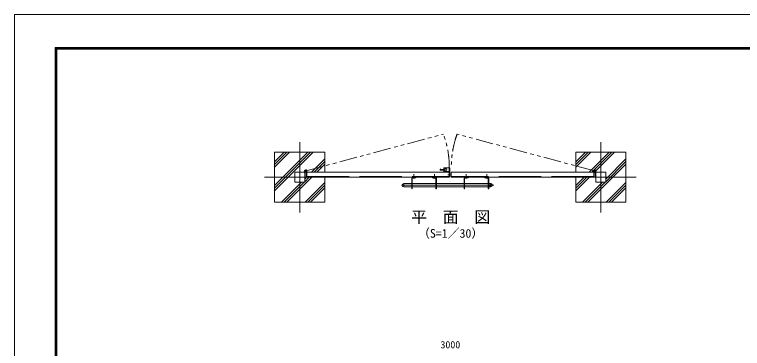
# Model space of a CAD drawing. Units: millimetres, scale not verified. Extents: x 1537 to 14137, y -4389 to 4521.
# Drawn here: x 1537 to 8787, y 1190 to 4521 of the extents above; entities that cross this region are included whole.
import ezdxf
from ezdxf.enums import TextEntityAlignment as Align

# ---------------------------------------------------------------- set-up
doc = ezdxf.new("R2010")
doc.units = ezdxf.units.MM
doc.header["$LTSCALE"] = 70
for name, pattern in [('DASHED', [7.5, 6, -1.5]), ('USER1', [50.8, 31.75, -6.35, 6.35, -6.35]), ('USER2', [5, 2.5, -0.5, 0.5, -0.5, 0.5, -0.5])]:
    doc.linetypes.add(name, pattern=pattern)
for name, color, linetype, lineweight in [('0-0_D-TTL', 7, 'Continuous', 9), ('0-1_D-TTL-TXT', 7, 'Continuous', 18), ('0-2_D-DCR-HCH', 7, 'Continuous', 9), ('0-3_D-STR4', 7, 'Continuous', 9), ('0-4_D-BMK', 2, 'USER1', 13), ('0-5_D-STR1', 1, 'Continuous', 18), ('0-6_D-STR3', 3, 'Continuous', 13), ('0-9_D-STR-DIM', 7, 'Continuous', 9)]:
    doc.layers.add(name, color=color, linetype=linetype, lineweight=lineweight)
doc.styles.add('ＭＳ ゴシック', font='')
doc.styles.get('ＭＳ ゴシック').set_extended_font_data('MS Gothic')

msp = doc.modelspace()

# ---------------------------------------------------------------- linework, layer by layer
at = {"layer": '0-0_D-TTL', "color": 2, "lineweight": 18}
msp.add_lwpolyline([(1536.55, 4520.55), (14136.55, 4520.55), (14136.55, -4389.45), (1536.55, -4389.45)], close=True, dxfattribs=at)
at = {"layer": '0-0_D-TTL'}
for points in [[(1941.55, 4190.55), (13731.55, 4190.55), (13731.55, -4059.45), (1941.55, -4059.45)], [(1945.3, 4186.8), (13727.8, 4186.8), (13727.8, -4055.7), (1945.3, -4055.7)], [(1949.05, 4183.05), (13724.05, 4183.05), (13724.05, -4051.95), (1949.05, -4051.95)], [(1952.8, 4179.3), (13720.3, 4179.3), (13720.3, -4048.2), (1952.8, -4048.2)], [(1956.55, 4175.55), (13716.55, 4175.55), (13716.55, -4044.45), (1956.55, -4044.45)]]:
    msp.add_lwpolyline(points, close=True, dxfattribs=at)
at = {"layer": '0-2_D-DCR-HCH'}
for p, q in [((4127.14, 2998.27), (4276.52, 3147.65)), ((4127.14, 2762.56), (4512.22, 3147.65)), ((4127.14, 3024.78), (4250.01, 3147.65)), ((4127.14, 2789.08), (4485.71, 3147.65)), ((4127.14, 3051.3), (4223.49, 3147.65)), ((4127.14, 2815.6), (4459.19, 3147.65)), ((7127.14, 2998.27), (7276.52, 3147.65)), ((7127.14, 3024.78), (7250.01, 3147.65)), ((7127.14, 3051.3), (7223.49, 3147.65)), ((7259.19, 2947.65), (7459.19, 3147.65)), ((7285.71, 2947.65), (7485.71, 3147.65)), ((7326.99, 2962.41), (7512.22, 3147.65)), ((4494.9, 2947.65), (4627.14, 3079.89)), ((4521.41, 2947.65), (4627.14, 3053.38)), ((7427.14, 2879.89), (7627.14, 3079.89)), ((7427.14, 2853.38), (7627.14, 3053.38)), ((4547.93, 2947.65), (4627.14, 3026.86)), ((7247.93, 2647.65), (7627.14, 3026.86)), ((4427.14, 2879.89), (4448.14, 2900.89)), ((4194.9, 2647.65), (4394.9, 2847.65)), ((4221.41, 2647.65), (4421.41, 2847.65)), ((4247.93, 2647.65), (4497.93, 2897.65)), ((4427.14, 2853.38), (4471.41, 2897.65)), ((4430.6, 2647.65), (4627.14, 2844.19)), ((7127.14, 2762.56), (7262.22, 2897.65)), ((7127.14, 2789.08), (7235.71, 2897.65)), ((7127.14, 2815.6), (7209.19, 2897.65)), ((7194.9, 2647.65), (7394.9, 2847.65)), ((7221.41, 2647.65), (7421.41, 2847.65)), ((7430.6, 2647.65), (7627.14, 2844.19)), ((4457.12, 2647.65), (4627.14, 2817.67)), ((4483.63, 2647.65), (4627.14, 2791.16)), ((7457.12, 2647.65), (7627.14, 2817.67)), ((7483.63, 2647.65), (7627.14, 2791.16)), ((4127.56, 2647.65), (4127.14, 2648.08)), ((7626.71, 2647.65), (7627.14, 2648.08))]:
    msp.add_line(p, q, dxfattribs=at)
at = {"layer": '0-3_D-STR4'}
for p, q in [((4627.14, 3147.65), (4627.14, 2947.65)), ((7127.14, 3147.65), (7127.14, 2947.65))]:
    msp.add_line(p, q, dxfattribs=at)
for points in [[(4627.14, 2897.65), (4627.14, 2647.65), (4127.14, 2647.65), (4127.14, 3147.65), (4627.14, 3147.65)], [(7127.14, 2897.65), (7127.14, 2647.65), (7627.14, 2647.65), (7627.14, 3147.65), (7127.14, 3147.65)]]:
    msp.add_lwpolyline(points, dxfattribs=at)
at = {"layer": '0-4_D-BMK', "linetype": 'USER2'}
for p, q in [((4437.64, 2960.65), (5808.79, 3328.05)), ((7316.64, 2960.65), (5945.48, 3328.05))]:
    msp.add_line(p, q, dxfattribs=at)
at = {"layer": '0-4_D-BMK'}
for p, q in [((4377.14, 2547.65), (4377.14, 3247.65)), ((7377.14, 2547.65), (7377.14, 3247.65)), ((4437.64, 2975.52), (4437.64, 2945.79)), ((7316.64, 2975.52), (7316.64, 2945.79)), ((4452.5, 2960.65), (4422.77, 2960.65)), ((5514.13, 2887.25), (5514.13, 2927.25)), ((5719.14, 2887.25), (5719.14, 2927.25)), ((5853.58, 2922.65), (5880.69, 2922.65)), ((6035.14, 2887.25), (6035.14, 2927.25)), ((6240.14, 2887.25), (6240.14, 2927.25)), ((7301.77, 2960.65), (7331.5, 2960.65)), ((4027.14, 2897.65), (4727.14, 2897.65)), ((7727.14, 2897.65), (7027.14, 2897.65)), ((6310.09, 2817.65), (5390.09, 2817.65)), ((6271.89, 2809.5), (6271.89, 2825.72))]:
    msp.add_line(p, q, dxfattribs=at)
at = {"layer": '0-4_D-BMK', "linetype": 'USER2'}
for centre, start, end in [((4907.14, 2998.02), 0.03308, 20.10396), ((6847.14, 2998.02), 159.89604, 179.96692)]:
    msp.add_arc(centre, 960.15, start, end, dxfattribs=at)
at = {"layer": '0-5_D-STR1'}
for p, q in [((4327.14, 2852.25), (4327.14, 2943.05)), ((4331.74, 2947.65), (4422.54, 2947.65)), ((4427.14, 2852.25), (4427.14, 2943.05)), ((4448.14, 2947.65), (5867.14, 2947.65)), ((4448.14, 2947.65), (4448.14, 2897.65)), ((5867.14, 2947.65), (5867.14, 2897.65)), ((7306.14, 2947.65), (5887.14, 2947.65)), ((5887.14, 2947.65), (5887.14, 2897.65)), ((7306.14, 2947.65), (7306.14, 2897.65)), ((7327.14, 2852.25), (7327.14, 2943.05)), ((7422.54, 2947.65), (7331.74, 2947.65)), ((7427.14, 2852.25), (7427.14, 2943.05)), ((4331.74, 2847.65), (4422.54, 2847.65)), ((4448.14, 2897.65), (5867.14, 2897.65)), ((7306.14, 2897.65), (5887.14, 2897.65)), ((7422.54, 2847.65), (7331.74, 2847.65))]:
    msp.add_line(p, q, dxfattribs=at)
at = {"layer": '0-5_D-STR1', "linetype": 'DASHED'}
for p, q in [((4448.14, 2903.65), (5867.14, 2903.65)), ((7306.14, 2903.65), (5887.14, 2903.65))]:
    msp.add_line(p, q, dxfattribs=at)
at = {"layer": '0-5_D-STR1'}
for centre, start, end in [((4331.74, 2943.05), 90, 180), ((4422.54, 2943.05), 0, 90), ((7331.74, 2943.05), 90, 180), ((7422.54, 2943.05), 0, 90), ((4331.74, 2852.25), 180, 270), ((4422.54, 2852.25), 270, 0), ((7331.74, 2852.25), 180, 270), ((7422.54, 2852.25), 270, 0)]:
    msp.add_arc(centre, 4.6, start, end, dxfattribs=at)
at = {"layer": '0-6_D-STR3'}
for p, q in [((5776.63, 2977.65), (5776.63, 2967.65)), ((5782.63, 2977.65), (5776.63, 2977.65)), ((5782.63, 2977.65), (5782.63, 2967.65)), ((5812.14, 2975.65), (5782.63, 2975.65)), ((5812.14, 2986.65), (5817.14, 2991.65)), ((5812.14, 2986.65), (5812.14, 2958.65)), ((5867.14, 2991.65), (5817.14, 2991.65)), ((4427.14, 2902.65), (4427.14, 2960.65)), ((4431.64, 2902.65), (4427.14, 2902.65)), ((4431.64, 2902.65), (4431.64, 2960.65)), ((4434.21, 2955.73), (4431.64, 2952.04)), ((4443.64, 2902.65), (4443.64, 2952.04)), ((4443.64, 2902.65), (4448.14, 2902.65)), ((4448.14, 2902.65), (4448.14, 2960.65)), ((5782.63, 2967.65), (5776.63, 2967.65)), ((5812.14, 2969.65), (5782.63, 2969.65)), ((5812.14, 2958.65), (5817.14, 2953.65)), ((5817.14, 2953.65), (5867.14, 2953.65)), ((7306.14, 2902.65), (7306.14, 2960.65)), ((7310.64, 2902.65), (7306.14, 2902.65)), ((7310.64, 2902.65), (7310.64, 2952.04)), ((7320.06, 2955.73), (7322.64, 2952.04)), ((7322.64, 2902.65), (7322.64, 2960.65)), ((7322.64, 2902.65), (7327.14, 2902.65)), ((7327.14, 2902.65), (7327.14, 2960.65)), ((5413.89, 2834.65), (5413.89, 2800.65)), ((5494.14, 2834.65), (5413.89, 2834.65)), ((5494.14, 2782.65), (5494.14, 2888.65)), ((5498.64, 2888.65), (5494.14, 2888.65)), ((5498.64, 2782.65), (5498.64, 2888.65)), ((5734.64, 2834.65), (5498.64, 2834.65)), ((5534.14, 2897.65), (5503.14, 2897.65)), ((5534.14, 2893.15), (5503.14, 2893.15)), ((5506.13, 2892.15), (5506.13, 2893.15)), ((5509.13, 2889.15), (5519.13, 2889.15)), ((5522.13, 2892.15), (5522.13, 2893.15)), ((5534.14, 2893.15), (5534.14, 2897.65)), ((5699.14, 2897.65), (5730.14, 2897.65)), ((5699.14, 2893.15), (5699.14, 2897.65)), ((5699.14, 2893.15), (5730.14, 2893.15)), ((5711.14, 2892.15), (5711.14, 2893.15)), ((5714.14, 2889.15), (5724.14, 2889.15)), ((5727.14, 2892.15), (5727.14, 2893.15)), ((5734.64, 2888.65), (5739.14, 2888.65)), ((5734.64, 2782.65), (5734.64, 2888.65)), ((5739.14, 2782.65), (5739.14, 2888.65)), ((6015.14, 2834.65), (5739.14, 2834.65)), ((6015.14, 2782.65), (6015.14, 2888.65)), ((6019.64, 2888.65), (6015.14, 2888.65)), ((6019.64, 2782.65), (6019.64, 2888.65)), ((6255.64, 2834.65), (6019.64, 2834.65)), ((6055.14, 2897.65), (6024.14, 2897.65)), ((6055.14, 2893.15), (6024.14, 2893.15)), ((6027.14, 2892.15), (6027.14, 2893.15)), ((6030.14, 2889.15), (6040.14, 2889.15)), ((6043.14, 2892.15), (6043.14, 2893.15)), ((6055.14, 2893.15), (6055.14, 2897.65)), ((6220.14, 2897.65), (6251.14, 2897.65)), ((6220.14, 2893.15), (6220.14, 2897.65)), ((6220.14, 2893.15), (6251.14, 2893.15)), ((6232.14, 2892.15), (6232.14, 2893.15)), ((6235.14, 2889.15), (6245.14, 2889.15)), ((6248.14, 2892.15), (6248.14, 2893.15)), ((6255.64, 2888.65), (6260.14, 2888.65)), ((6255.64, 2782.65), (6255.64, 2888.65)), ((6260.14, 2782.65), (6260.14, 2888.65)), ((6279.89, 2834.65), (6260.14, 2834.65)), ((6279.89, 2834.65), (6279.89, 2800.65)), ((5494.14, 2800.65), (5413.89, 2800.65)), ((5498.64, 2782.65), (5494.14, 2782.65)), ((5734.64, 2800.65), (5498.64, 2800.65)), ((5734.64, 2782.65), (5739.14, 2782.65)), ((6015.14, 2800.65), (5739.14, 2800.65)), ((6019.64, 2782.65), (6015.14, 2782.65)), ((6255.64, 2800.65), (6019.64, 2800.65)), ((6255.64, 2782.65), (6260.14, 2782.65)), ((6279.89, 2800.65), (6260.14, 2800.65))]:
    msp.add_line(p, q, dxfattribs=at)
msp.add_lwpolyline([(5867.14, 2902.65), (5867.14, 2992.65), (5871.64, 2992.65), (5871.64, 2902.65)], close=True, dxfattribs=at)
for centre, radius in [((5832.14, 2972.65), 11.5), ((5832.14, 2972.65), 9.5), ((6271.89, 2817.65), 5)]:
    msp.add_circle(centre, radius, dxfattribs=at)
for centre, radius, start, end in [((4437.64, 2960.65), 10.5, 235.1501, 180), ((4437.64, 2960.65), 6, 235.1501, 180), ((7316.64, 2960.65), 10.5, 0, 304.8499), ((7316.64, 2960.65), 6, 0, 304.8499), ((5413.89, 2817.65), 17, 90, 270), ((5503.14, 2888.65), 9, 90, 180), ((5503.14, 2888.65), 4.5, 90, 180), ((5509.13, 2892.15), 3, 180, 270), ((5519.13, 2892.15), 3, 270, 0), ((5714.14, 2892.15), 3, 180, 270), ((5724.14, 2892.15), 3, 270, 0), ((5730.14, 2888.65), 9, 0, 90), ((5730.14, 2888.65), 4.5, 0, 90), ((6024.14, 2888.65), 9, 90, 180), ((6024.14, 2888.65), 4.5, 90, 180), ((6030.14, 2892.15), 3, 180, 270), ((6040.14, 2892.15), 3, 270, 0), ((6235.14, 2892.15), 3, 180, 270), ((6245.14, 2892.15), 3, 270, 0), ((6251.14, 2888.65), 9, 0, 90), ((6251.14, 2888.65), 4.5, 0, 90), ((6279.89, 2817.65), 17, 270, 90)]:
    msp.add_arc(centre, radius, start, end, dxfattribs=at)

# ---------------------------------------------------------------- texts
at = {"layer": '0-1_D-TTL-TXT', "style": 'ＭＳ ゴシック'}
for s, height, p in [('平\u3000面\u3000図', 115.5, (5487.29, 2408.23)), ('（S=1／30）', 86.73, (5555.51, 2268.44))]:
    msp.add_text(s, height=height, dxfattribs=at).set_placement(p, align=Align.BOTTOM_LEFT)
at = {"layer": '0-9_D-STR-DIM', "style": 'ＭＳ ゴシック'}
msp.add_text('3000', height=72.36, dxfattribs=at).set_placement((5779.45, 1169.88), align=Align.BOTTOM_LEFT)

doc.saveas('drawing.dxf')
